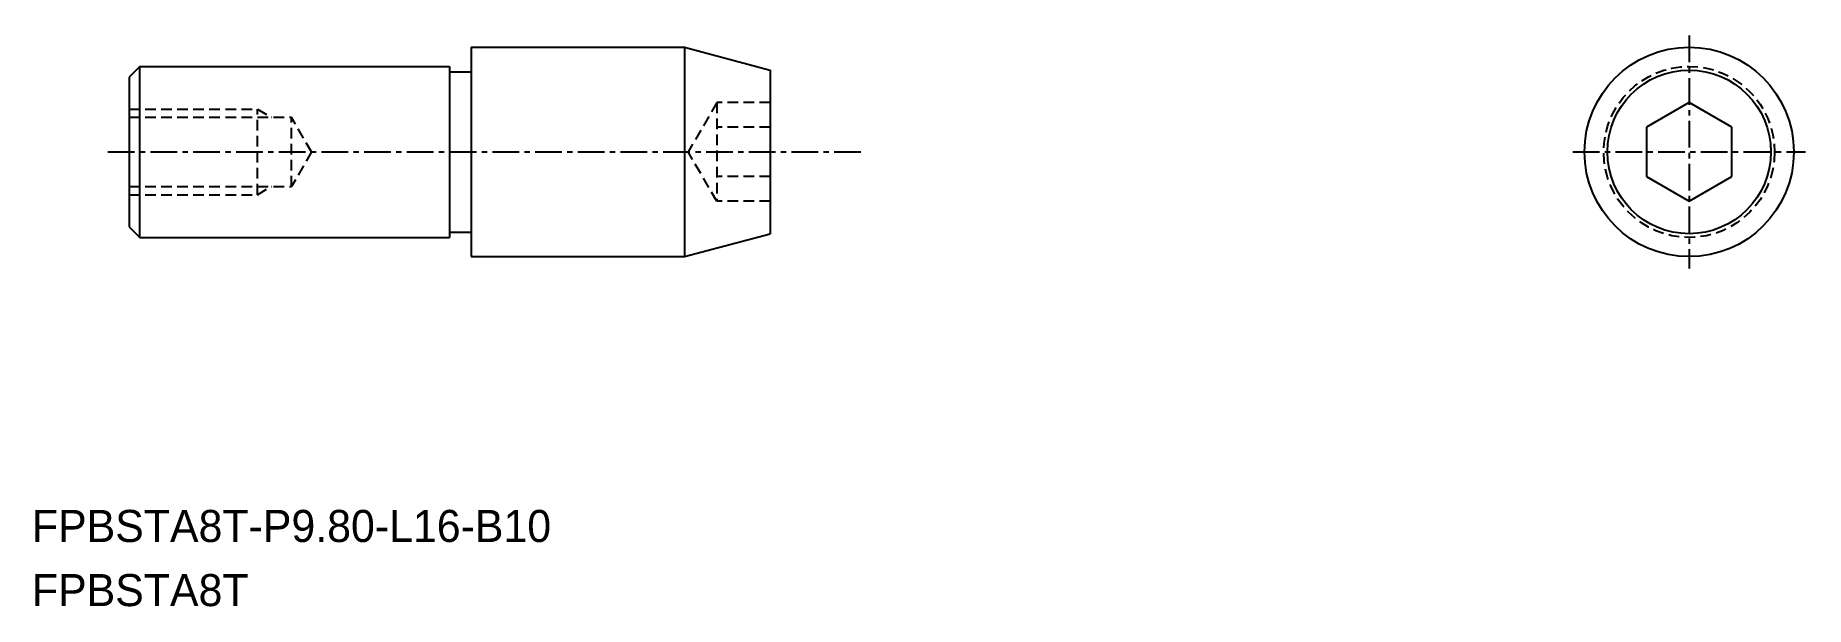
# Model space of a CAD drawing. Extents: x -1606 to -1523.1, y -550 to -523.2.
import ezdxf

# ---------------------------------------------------------------- set-up
doc = ezdxf.new("R2010")
doc.units = 0
doc.linetypes.add('CENTER', pattern=[2, 1.25, -0.25, 0.25, -0.25])
doc.linetypes.add('DASHED', pattern=[0.75, 0.5, -0.25])
doc.layers.get('0').update_dxf_attribs({"linetype": 'CONTINUOUS'})
doc.layers.add('CENTER', color=1, linetype='CENTER')

msp = doc.modelspace()

# ---------------------------------------------------------------- linework, layer by layer
at = {"color": 7, "linetype": 'CONTINUOUS'}
for p, q in [((-1585.597, -523.798), (-1585.597, -533.598)), ((-1585.597, -523.798), (-1575.597, -523.798)), ((-1575.597, -523.798), (-1571.597, -524.869)), ((-1601.097, -524.698), (-1601.597, -525.198)), ((-1601.597, -525.198), (-1601.597, -532.198)), ((-1601.097, -532.698), (-1601.097, -524.698)), ((-1601.097, -524.698), (-1586.597, -524.698)), ((-1586.597, -524.698), (-1586.597, -532.698)), ((-1586.597, -524.948), (-1585.597, -524.948)), ((-1571.597, -524.869), (-1571.597, -532.526)), ((-1528.578, -526.388), (-1530.578, -527.543)), ((-1526.578, -527.543), (-1528.578, -526.388)), ((-1530.578, -527.543), (-1530.578, -529.852)), ((-1526.578, -529.852), (-1526.578, -527.543)), ((-1530.578, -529.852), (-1528.578, -531.007)), ((-1528.578, -531.007), (-1526.578, -529.852)), ((-1601.597, -532.198), (-1601.097, -532.698)), ((-1601.097, -532.698), (-1586.597, -532.698)), ((-1586.597, -532.448), (-1585.597, -532.448)), ((-1575.597, -533.598), (-1571.597, -532.526)), ((-1585.597, -533.598), (-1575.597, -533.598))]:
    msp.add_line(p, q, dxfattribs=at)
at = {"linetype": 'CONTINUOUS'}
msp.add_line((-1575.597, -523.798), (-1575.597, -533.598), dxfattribs=at)
at = {"color": 3, "linetype": 'DASHED'}
for p, q in [((-1601.597, -526.698), (-1595.597, -526.698)), ((-1595.597, -530.698), (-1595.597, -526.698)), ((-1595.597, -526.698), (-1594.941, -527.077)), ((-1574.097, -526.388), (-1575.431, -528.698)), ((-1571.597, -526.388), (-1574.097, -526.388)), ((-1574.097, -526.388), (-1574.097, -531.007)), ((-1601.597, -527.077), (-1593.997, -527.077)), ((-1593.997, -530.319), (-1593.997, -527.077)), ((-1593.062, -528.698), (-1593.997, -527.077)), ((-1571.597, -527.543), (-1574.097, -527.543)), ((-1593.062, -528.698), (-1593.997, -530.319)), ((-1574.097, -531.007), (-1575.431, -528.698)), ((-1571.597, -529.852), (-1574.097, -529.852)), ((-1601.597, -530.319), (-1593.997, -530.319)), ((-1601.597, -530.698), (-1595.597, -530.698)), ((-1595.597, -530.698), (-1594.941, -530.319)), ((-1571.597, -531.007), (-1574.097, -531.007))]:
    msp.add_line(p, q, dxfattribs=at)
at = {"linetype": 'CONTINUOUS'}
for radius in [4.9, 3.828]:
    msp.add_circle((-1528.578, -528.698), radius, dxfattribs=at)
at = {"color": 3, "linetype": 'DASHED'}
msp.add_circle((-1528.578, -528.698), 4, dxfattribs=at)
at = {"color": 7, "linetype": 'CONTINUOUS'}
msp.add_point((-1601.597, -528.698), dxfattribs=at)
at = {"layer": 'CENTER', "color": 1, "linetype": 'CENTER'}
for p, q in [((-1528.578, -523.248), (-1528.578, -534.148)), ((-1602.597, -528.698), (-1567.118, -528.698)), ((-1534.028, -528.698), (-1523.128, -528.698))]:
    msp.add_line(p, q, dxfattribs=at)

# ---------------------------------------------------------------- texts
for s, p in [('FPBSTA8T-P9.80-L16-B10', (-1606.152, -546.947)), ('FPBSTA8T', (-1606.152, -549.947))]:
    msp.add_text(s, height=1.5).set_placement(p)

doc.saveas('drawing.dxf')
